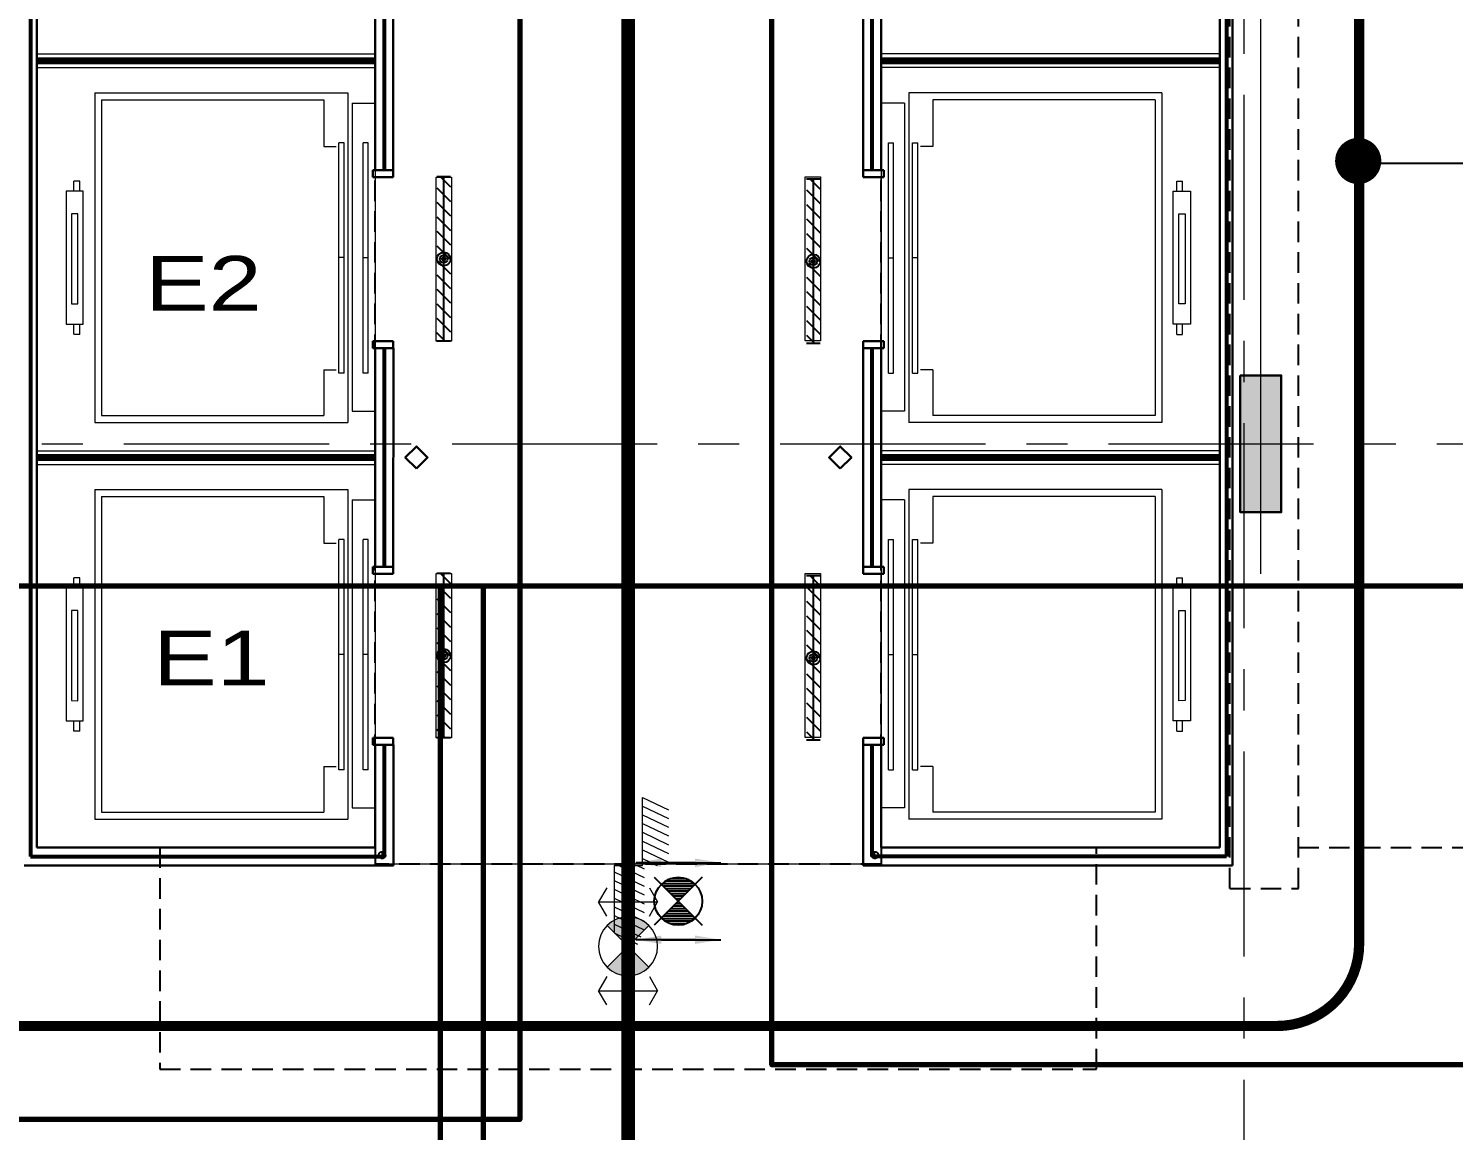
# Model space of a CAD drawing. Header units: inches. Extents: x -26500 to 0, y -3347 to 2257.
# Drawn here: x -22856.5 to -22439.6, y 466.4 to 788.6 of the extents above; entities that cross this region are included whole.
import ezdxf
from ezdxf import colors
from ezdxf.entities.mleader import LeaderData, LeaderLine
from ezdxf.enums import TextEntityAlignment as Align
from ezdxf.math import Vec2, Vec3

# ---------------------------------------------------------------- set-up
doc = ezdxf.new("R2010")
doc.units = ezdxf.units.IN
doc.header["$LTSCALE"] = 48
doc.header["$MEASUREMENT"] = 0
for name, pattern in [('A104$0$CENTER', [2, 1.25, -0.25, 0.25, -0.25]), ('A604$0$HIDDEN2', [0.1875, 0.125, -0.0625]), ('DASHED2', [0.375, 0.25, -0.125]), ('Matchline$0$DASHED', [0.75, 0.5, -0.25]), ('NB - 5th floor_plan$0$HIDDEN2', [0.1875, 0.125, -0.0625])]:
    doc.linetypes.add(name, pattern=pattern)
for name, color, linetype in [('A-Detl-Iden', 3, 'Continuous'), ('A104$0$A-ANNO-NOTE', 8, 'Continuous'), ('A104$0$A-ANNO-PATT-4-8', 8, 'Continuous'), ('A104$0$A-COLS FLR 4-12', 8, 'Continuous'), ('A104$0$A-COLS-COL4-12', 8, 'Continuous'), ('A104$0$A-COLS-COL4-8', 8, 'Continuous'), ('A104$0$A-DOOR-FRAM', 8, 'Continuous'), ('A104$0$A-ELEV-DDBT', 8, 'Continuous'), ('A104$0$A-FLOR-EVTR', 8, 'Continuous'), ('A104$0$A-FLOR-OPENING', 8, 'Continuous'), ('A104$0$A-GRID-GRDP0-15', 8, 'Continuous'), ('A104$0$A-SLAB-DEPRESSION', 8, 'Continuous'), ('A104$0$A-WALL-FULL-INTR', 8, 'Continuous'), ('A104$0$bc104 - A-WALL-FIRE', 8, 'Continuous'), ('A104$0$E-RISER-SLEEVE', 8, 'Continuous'), ('A104$0$Level 19', 8, 'Continuous'), ('A104$0$Level 46', 8, 'Continuous'), ('A104$0$S-BEAM-ELEV', 8, 'Continuous'), ('A604$0$A-FLOR-OPENING', 8, 'Continuous'), ('A604$0$br604_br604 - E-Lite', 3, 'Continuous'), ('A604$0$Level 36', 8, 'Continuous'), ('A604$0$stcbeams', 8, 'A604$0$HIDDEN2'), ('E-Anno-Keyn', 72, 'Continuous'), ('E-FIRE', 234, 'Continuous'), ('E-Lite', 53, 'Continuous'), ('E-Lite-Emer', 13, 'Continuous'), ('E-Lite-Exit', 13, 'Continuous'), ('G-Anno', 6, 'Continuous'), ('Matchline$0$Match Line', 5, 'Matchline$0$DASHED'), ('NB - 5th floor_plan$0$stcbeams', 1, 'NB - 5th floor_plan$0$HIDDEN2'), ('NB - 5th floor_plan$0$STCCOLS1', 1, 'NB - 5th floor_plan$0$HIDDEN2'), ('NB - 5th floor_plan$0$STDROPS', 1, 'NB - 5th floor_plan$0$HIDDEN2'), ('NB - 5th floor_plan$0$STSBEAMS1', 1, 'NB - 5th floor_plan$0$HIDDEN2'), ('NB - 5th floor_plan$0$STSLABEDGE', 1, 'NB - 5th floor_plan$0$HIDDEN2'), ('NB - 5th floor_plan$0$stslabfold', 1, 'NB - 5th floor_plan$0$HIDDEN2'), ('NB - 5th floor_plan$0$STWETSTACK', 1, 'NB - 5th floor_plan$0$HIDDEN2'), ('XREF', 7, 'Continuous')]:
    doc.layers.add(name, color=color, linetype=linetype)
doc.layers.add('E-Fire-Covr', color=240, linetype='Continuous', lineweight=70, plot=False)
doc.styles.add('A104$0$Arial', font='arial.ttf', dxfattribs={"height": 0.076839})
doc.styles.add('A104$0$style-Arial', font='arial.ttf')
doc.styles.add('MAMEP ANNO', font='arial.ttf', dxfattribs={"height": 0.101562})
doc.styles.get("Standard").update_dxf_attribs({"font": 'simplex.shx'})

# ---------------------------------------------------------------- blocks, each defined once
blk = doc.blocks.new('*U408')
at = {"layer": 'A104$0$Level 46', "linetype": 'Continuous', "lineweight": 13}
for p, q in [((0.37, 1.55), (0.37, 21.44)), ((-7.98, 1.55), (-7.98, -18.17)), ((-7.98, 1.55), (0.37, 1.55))]:
    blk.add_line(p, q, dxfattribs=at)
at = {"layer": 'A104$0$Level 46', "linetype": 'Continuous', "lineweight": 0}
for p, q in [((0.37, 21.44), (7.98, 17.83)), ((0.37, 18.89), (7.98, 15.28)), ((0.37, 16.34), (7.98, 12.73)), ((0.37, 13.79), (7.98, 10.18)), ((0.37, 11.24), (7.98, 7.62)), ((0.37, 8.69), (7.98, 5.07)), ((0.37, 6.14), (7.98, 2.52)), ((-6.54, 1.55), (0.88, -1.97)), ((-1.16, 1.55), (0.88, 0.58)), ((0.37, 3.59), (4.66, 1.55)), ((-7.98, -0.32), (0.88, -4.52)), ((-7.98, -2.87), (0.88, -7.08)), ((-7.98, -5.42), (0.88, -9.63)), ((-7.98, -7.97), (0.88, -12.18)), ((-7.98, -10.52), (0.88, -14.73)), ((-7.98, -13.07), (0.88, -17.28)), ((-7.98, -15.62), (-0.1, -19.36)), ((-7.98, -18.17), (-1.09, -21.44))]:
    blk.add_line(p, q, dxfattribs=at)
blk = doc.blocks.new('A104$0$STEP')
at = {"layer": 'A104$0$Level 46', "linetype": 'Continuous', "lineweight": 13}
blk.add_blockref('*U408', (-0.37, -1.55), dxfattribs=at)
blk = doc.blocks.new('A104')
at = {"layer": 'A104$0$A-ANNO-PATT-4-8', "lineweight": 30}
blk.add_solid([(-22502.0241, 687.1574), (-22490.0241, 687.1574), (-22502.0241, 647.1574), (-22490.0241, 647.1574)], dxfattribs=at)
at = {"layer": 'A104$0$A-COLS FLR 4-12', "lineweight": 0}
blk.add_line((-22496.0241, 629.1593), (-22496.0241, 949.6689), dxfattribs=at)
at = {"layer": 'A104$0$A-COLS-COL4-12', "lineweight": 0}
blk.add_line((-22496.0241, 629.1593), (-22496.0241, 949.6689), dxfattribs=at)
at = {"layer": 'A104$0$A-COLS-COL4-8', "lineweight": 30}
blk.add_3dface([(-22502.0241, 687.1574), (-22490.0241, 687.1574), (-22490.0241, 647.1574), (-22502.0241, 647.1574)], dxfattribs=at)
at = {"layer": 'A104$0$A-DOOR-FRAM', "lineweight": 30}
for p, q in [((-22755.7559, 747.1573), (-22749.7599, 747.1574)), ((-22755.7559, 745.1572), (-22755.7559, 747.1573)), ((-22749.7599, 747.1574), (-22749.7599, 745.1573)), ((-22606.2911, 747.1573), (-22612.2936, 747.1574)), ((-22612.2936, 747.1574), (-22612.2936, 745.1573)), ((-22606.2911, 745.1572), (-22606.2911, 747.1573)), ((-22749.7599, 745.1573), (-22755.7559, 745.1572)), ((-22612.2936, 745.1573), (-22606.2911, 745.1572)), ((-22755.7545, 697.1572), (-22749.7613, 697.1573)), ((-22755.7545, 695.1571), (-22755.7545, 697.1572)), ((-22749.7613, 697.1573), (-22749.7613, 695.1572)), ((-22606.2925, 697.1572), (-22612.2922, 697.1573)), ((-22612.2922, 697.1573), (-22612.2922, 695.1572)), ((-22606.2925, 695.1571), (-22606.2925, 697.1572)), ((-22749.7613, 695.1572), (-22755.7545, 695.1571)), ((-22612.2922, 695.1572), (-22606.2925, 695.1571)), ((-22755.7559, 629.1593), (-22755.7559, 631.1594)), ((-22755.7559, 631.1594), (-22749.7531, 631.1594)), ((-22749.7531, 631.1594), (-22749.7531, 629.1593)), ((-22606.2911, 631.1594), (-22612.2923, 631.1594)), ((-22612.2923, 631.1594), (-22612.2923, 629.1593)), ((-22606.2911, 629.1593), (-22606.2911, 631.1594)), ((-22749.7531, 629.1593), (-22755.7559, 629.1593)), ((-22612.2923, 629.1593), (-22606.2911, 629.1593)), ((-22755.7545, 579.1592), (-22755.7545, 581.1593)), ((-22755.7545, 581.1593), (-22749.7542, 581.1593)), ((-22749.7542, 581.1593), (-22749.7542, 579.1592)), ((-22606.2925, 581.1593), (-22612.2912, 581.1593)), ((-22612.2912, 581.1593), (-22612.2912, 579.1592)), ((-22606.2925, 579.1592), (-22606.2925, 581.1593)), ((-22749.7542, 579.1592), (-22755.7545, 579.1592)), ((-22612.2912, 579.1592), (-22606.2925, 579.1592))]:
    blk.add_line(p, q, dxfattribs=at)
at = {"layer": 'A104$0$A-ELEV-DDBT', "lineweight": 30}
for points in [[(-22743.0034, 659.9081), (-22746.2534, 663.1581), (-22743.0034, 666.4081), (-22739.7534, 663.1581)], [(-22619.0344, 659.9082), (-22622.2844, 663.1582), (-22619.0344, 666.4082), (-22615.7844, 663.1582)]]:
    blk.add_3dface(points, dxfattribs=at)
at = {"layer": 'A104$0$A-FLOR-EVTR', "lineweight": 0}
for p, q in [((-22837.0915, 769.7868), (-22763.0877, 769.7869)), ((-22837.0915, 769.7868), (-22837.0915, 673.4116)), ((-22835.0914, 767.7867), (-22770.0881, 767.7868)), ((-22835.0914, 767.7867), (-22835.0914, 675.4117)), ((-22770.0881, 767.7868), (-22770.0881, 754.1523)), ((-22763.0877, 769.7869), (-22763.0877, 673.4117)), ((-22598.9592, 769.7869), (-22598.9592, 673.4117)), ((-22524.9554, 769.7868), (-22598.9592, 769.7869)), ((-22526.9555, 767.7867), (-22591.9589, 767.7868)), ((-22591.9589, 767.7868), (-22591.9588, 754.1523)), ((-22526.9555, 767.7867), (-22526.9555, 675.4117)), ((-22524.9554, 769.7868), (-22524.9554, 673.4116)), ((-22761.8377, 766.7582), (-22761.8376, 676.7529)), ((-22761.7752, 766.7582), (-22754.9922, 766.7582)), ((-22600.2718, 766.7582), (-22607.0548, 766.7582)), ((-22600.2093, 766.7582), (-22600.2093, 676.7529)), ((-22765.6785, 687.7942), (-22765.6785, 755.1705)), ((-22764.1784, 755.1705), (-22765.6785, 755.1705)), ((-22764.1784, 687.7942), (-22764.1784, 755.1705)), ((-22758.6232, 687.793), (-22758.6233, 755.1705)), ((-22757.1232, 755.1705), (-22758.6233, 755.1705)), ((-22757.1232, 687.793), (-22757.1232, 755.1705)), ((-22604.9238, 687.793), (-22604.9238, 755.1705)), ((-22604.9238, 755.1705), (-22603.4237, 755.1705)), ((-22603.4237, 687.793), (-22603.4237, 755.1705)), ((-22597.8686, 687.7942), (-22597.8686, 755.1705)), ((-22597.8686, 755.1705), (-22596.3685, 755.1705)), ((-22596.3685, 687.7942), (-22596.3685, 755.1705)), ((-22770.0881, 754.1523), (-22766.4858, 754.1523)), ((-22591.9588, 754.1523), (-22595.5612, 754.1523)), ((-22841.4907, 744.0158), (-22843.1712, 744.0158)), ((-22843.1712, 741.0577), (-22843.1712, 744.0158)), ((-22841.4907, 744.0158), (-22842.628, 744.0153)), ((-22841.4907, 741.0577), (-22841.4907, 744.0158)), ((-22520.5563, 741.0577), (-22520.5563, 744.0158)), ((-22520.5563, 744.0158), (-22518.8758, 744.0158)), ((-22520.5563, 744.0158), (-22519.419, 744.0153)), ((-22518.8758, 741.0577), (-22518.8758, 744.0158)), ((-22840.4399, 741.0572), (-22845.4739, 741.0577)), ((-22845.4739, 741.0577), (-22845.4734, 702.1413)), ((-22840.4394, 702.1413), (-22840.4399, 741.0572)), ((-22521.6075, 702.1413), (-22521.6071, 741.0572)), ((-22521.6071, 741.0572), (-22516.573, 741.0577)), ((-22516.573, 741.0577), (-22516.5735, 702.1413)), ((-22842.0339, 734.4578), (-22843.8804, 734.4578)), ((-22843.8804, 734.4578), (-22843.8804, 708.0581)), ((-22842.0339, 708.0577), (-22842.0339, 734.4578)), ((-22520.0131, 734.4578), (-22518.1665, 734.4578)), ((-22520.0131, 708.0577), (-22520.0131, 734.4578)), ((-22518.1665, 734.4578), (-22518.1665, 708.0581)), ((-22764.1784, 721.6039), (-22765.6784, 721.6039)), ((-22757.1232, 721.5992), (-22758.6232, 721.5992)), ((-22604.9238, 721.5992), (-22603.4237, 721.5992)), ((-22597.8686, 721.6039), (-22596.3685, 721.6039)), ((-22843.8804, 708.0581), (-22842.0339, 708.0577)), ((-22518.1665, 708.0581), (-22520.0131, 708.0577)), ((-22845.4734, 702.1413), (-22840.4394, 702.1413)), ((-22843.1702, 699.1837), (-22843.1692, 702.1414)), ((-22841.4912, 699.1831), (-22841.4902, 702.1408)), ((-22516.5735, 702.1413), (-22521.6075, 702.1413)), ((-22520.5558, 699.1831), (-22520.5568, 702.1408)), ((-22518.8767, 699.1837), (-22518.8777, 702.1414)), ((-22841.4912, 699.1831), (-22843.1702, 699.1827)), ((-22841.4912, 699.1831), (-22842.6285, 699.1831)), ((-22520.5558, 699.1831), (-22518.8767, 699.1827)), ((-22520.5558, 699.1831), (-22519.4185, 699.1831)), ((-22770.0881, 688.7773), (-22766.4857, 688.7773)), ((-22770.0881, 688.7773), (-22770.0881, 675.4118)), ((-22764.1784, 687.7942), (-22765.6785, 687.7942)), ((-22757.1232, 687.793), (-22758.6232, 687.793)), ((-22604.9238, 687.793), (-22603.4237, 687.793)), ((-22597.8686, 687.7942), (-22596.3685, 687.7942)), ((-22591.9589, 688.7773), (-22595.5613, 688.7773)), ((-22591.9589, 688.7773), (-22591.9589, 675.4118)), ((-22835.0914, 675.4117), (-22770.0881, 675.4118)), ((-22761.7751, 676.7529), (-22755.0161, 676.7529)), ((-22600.2718, 676.7529), (-22607.0309, 676.7529)), ((-22526.9555, 675.4117), (-22591.9589, 675.4118)), ((-22837.0915, 673.4116), (-22763.0877, 673.4117)), ((-22524.9554, 673.4116), (-22598.9592, 673.4117)), ((-22837.0915, 653.7944), (-22763.0877, 653.7945)), ((-22837.0915, 653.7944), (-22837.0915, 557.4192)), ((-22835.0914, 651.7943), (-22770.0881, 651.7944)), ((-22835.0914, 651.7943), (-22835.0914, 559.4193)), ((-22770.0881, 651.7944), (-22770.0881, 638.1599)), ((-22763.0877, 653.7945), (-22763.0877, 557.4193)), ((-22761.8377, 650.7657), (-22761.8376, 560.7605)), ((-22761.7752, 650.7657), (-22754.9922, 650.7657)), ((-22600.2718, 650.7657), (-22607.0548, 650.7657)), ((-22600.2093, 650.7657), (-22600.2093, 560.7605)), ((-22598.9592, 653.7945), (-22598.9592, 557.4193)), ((-22524.9554, 653.7944), (-22598.9592, 653.7945)), ((-22526.9555, 651.7943), (-22591.9589, 651.7944)), ((-22591.9589, 651.7944), (-22591.9588, 638.1599)), ((-22526.9555, 651.7943), (-22526.9555, 559.4193)), ((-22524.9554, 653.7944), (-22524.9554, 557.4192)), ((-22770.0881, 638.1599), (-22766.4858, 638.1599)), ((-22765.6785, 571.8018), (-22765.6785, 639.1781)), ((-22764.1784, 639.1781), (-22765.6785, 639.1781)), ((-22764.1784, 571.8018), (-22764.1784, 639.1781)), ((-22758.6232, 571.8006), (-22758.6233, 639.1781)), ((-22757.1232, 639.1781), (-22758.6233, 639.1781)), ((-22757.1232, 571.8006), (-22757.1232, 639.1781)), ((-22604.9238, 571.8006), (-22604.9238, 639.1781)), ((-22604.9238, 639.1781), (-22603.4237, 639.1781)), ((-22603.4237, 571.8006), (-22603.4237, 639.1781)), ((-22597.8686, 571.8018), (-22597.8686, 639.1781)), ((-22597.8686, 639.1781), (-22596.3685, 639.1781)), ((-22596.3685, 571.8018), (-22596.3685, 639.1781)), ((-22591.9588, 638.1599), (-22595.5612, 638.1599)), ((-22841.4907, 628.0234), (-22843.1712, 628.0234)), ((-22843.1712, 625.0652), (-22843.1712, 628.0234)), ((-22841.4907, 628.0234), (-22842.628, 628.0229)), ((-22841.4907, 625.0652), (-22841.4907, 628.0234)), ((-22520.5563, 625.0652), (-22520.5563, 628.0234)), ((-22520.5563, 628.0234), (-22518.8758, 628.0234)), ((-22520.5563, 628.0234), (-22519.419, 628.0229)), ((-22518.8758, 625.0652), (-22518.8758, 628.0234)), ((-22840.4399, 625.0647), (-22845.4739, 625.0652)), ((-22845.4739, 625.0652), (-22845.4734, 586.1489)), ((-22840.4394, 586.1489), (-22840.4399, 625.0647)), ((-22521.6075, 586.1489), (-22521.6071, 625.0647)), ((-22521.6071, 625.0647), (-22516.573, 625.0652)), ((-22516.573, 625.0652), (-22516.5735, 586.1489)), ((-22842.0339, 618.4653), (-22843.8804, 618.4653)), ((-22843.8804, 618.4653), (-22843.8804, 592.0657)), ((-22842.0339, 592.0652), (-22842.0339, 618.4653)), ((-22520.0131, 618.4653), (-22518.1665, 618.4653)), ((-22520.0131, 592.0652), (-22520.0131, 618.4653)), ((-22518.1665, 618.4653), (-22518.1665, 592.0657)), ((-22764.1784, 605.6115), (-22765.6784, 605.6115)), ((-22757.1232, 605.6068), (-22758.6232, 605.6068)), ((-22604.9238, 605.6068), (-22603.4237, 605.6068)), ((-22597.8686, 605.6115), (-22596.3685, 605.6115)), ((-22843.8804, 592.0657), (-22842.0339, 592.0652)), ((-22518.1665, 592.0657), (-22520.0131, 592.0652)), ((-22845.4734, 586.1489), (-22840.4394, 586.1489)), ((-22843.1702, 583.1913), (-22843.1692, 586.149)), ((-22841.4912, 583.1907), (-22841.4902, 586.1484)), ((-22516.5735, 586.1489), (-22521.6075, 586.1489)), ((-22520.5558, 583.1907), (-22520.5568, 586.1484)), ((-22518.8767, 583.1913), (-22518.8777, 586.149)), ((-22841.4912, 583.1907), (-22843.1702, 583.1902)), ((-22841.4912, 583.1907), (-22842.6285, 583.1907)), ((-22520.5558, 583.1907), (-22518.8767, 583.1902)), ((-22520.5558, 583.1907), (-22519.4185, 583.1907)), ((-22770.0881, 572.7849), (-22766.4857, 572.7849)), ((-22770.0881, 572.7849), (-22770.0881, 559.4194)), ((-22764.1784, 571.8018), (-22765.6785, 571.8018)), ((-22757.1232, 571.8006), (-22758.6232, 571.8006)), ((-22604.9238, 571.8006), (-22603.4237, 571.8006)), ((-22597.8686, 571.8018), (-22596.3685, 571.8018)), ((-22591.9589, 572.7849), (-22595.5613, 572.7849)), ((-22591.9589, 572.7849), (-22591.9589, 559.4194)), ((-22835.0914, 559.4193), (-22770.0881, 559.4194)), ((-22761.7751, 560.7605), (-22755.0161, 560.7605)), ((-22600.2718, 560.7605), (-22607.0309, 560.7605)), ((-22526.9555, 559.4193), (-22591.9589, 559.4194)), ((-22837.0915, 557.4192), (-22763.0877, 557.4193)), ((-22524.9554, 557.4192), (-22598.9592, 557.4193))]:
    blk.add_line(p, q, dxfattribs=at)
at = {"layer": 'A104$0$A-FLOR-OPENING', "lineweight": 0}
for points in [[(-22854.0323, 1009.1646), (-22755.0473, 1009.1646), (-22755.0473, 549.1634), (-22854.0323, 549.1634)], [(-22508.0235, 1009.1644), (-22607.0218, 1009.1644), (-22607.0218, 549.163), (-22508.0235, 549.163)]]:
    blk.add_3dface(points, dxfattribs=at)
at = {"layer": 'A104$0$A-GRID-GRDP0-15', "linetype": 'A104$0$CENTER', "lineweight": 0}
for p, q in [((-22501.0236, 2113.2362), (-22501.0236, -676.9042)), ((-23884.5631, 667.1574), (-20368.7317, 667.1574))]:
    blk.add_line(p, q, dxfattribs=at)
at = {"layer": 'A104$0$A-SLAB-DEPRESSION', "lineweight": 0}
for p, q in [((-22755.0392, 549.1632), (-22755.0392, 544.2882)), ((-22607.0218, 549.163), (-22607.0218, 544.2882)), ((-22607.0218, 544.2882), (-22755.0392, 544.2882))]:
    blk.add_line(p, q, dxfattribs=at)
at = {"layer": 'A104$0$A-WALL-FULL-INTR', "lineweight": 30}
for p, q in [((-22504.2673, 1014.4353), (-22504.2697, 543.8923)), ((-22854.031, 1009.1644), (-22854.0303, 549.1634)), ((-22508.0235, 1009.1644), (-22508.0242, 549.1631)), ((-22607.0229, 747.1573), (-22607.0246, 813.1617)), ((-22755.0241, 747.1573), (-22755.0224, 811.1616)), ((-22749.7599, 747.1574), (-22749.7582, 811.1616)), ((-22612.2936, 747.1574), (-22612.2953, 811.1616)), ((-22755.0241, 631.1594), (-22755.0227, 695.1571)), ((-22749.7531, 631.1594), (-22749.7517, 695.1572)), ((-22612.2923, 631.1594), (-22612.2937, 695.1572)), ((-22607.0229, 631.1594), (-22607.0243, 695.1571)), ((-22755.0392, 549.1632), (-22755.0396, 579.1592)), ((-22749.752, 543.9096), (-22749.7524, 579.1592)), ((-22612.2926, 543.8921), (-22612.2931, 579.1591)), ((-22607.0218, 549.163), (-22607.0222, 579.1592)), ((-22854.0323, 549.1634), (-22755.0391, 549.1632)), ((-22508.0261, 549.1631), (-22607.0218, 549.163)), ((-22857.7794, 543.9097), (-22749.752, 543.9096)), ((-22504.2697, 543.8923), (-22612.2926, 543.8921))]:
    blk.add_line(p, q, dxfattribs=at)
at = {"layer": 'A104$0$bc104 - A-WALL-FIRE', "lineweight": 53}
for p, q in [((-22855.9124, 1011.8103), (-22855.9124, 546.5384)), ((-22506.0553, 1011.8103), (-22506.0553, 546.5173)), ((-22752.3849, 747.1574), (-22752.3832, 811.1617)), ((-22609.6686, 747.1574), (-22609.6703, 811.1617)), ((-22752.3781, 631.1595), (-22752.3767, 695.1572)), ((-22609.6673, 631.1595), (-22609.6687, 695.1572)), ((-22752.377, 546.5382), (-22752.3774, 579.1592)), ((-22609.6677, 546.5171), (-22609.6681, 579.1592)), ((-22855.9124, 546.5384), (-22752.377, 546.5382)), ((-22506.0553, 546.5173), (-22609.6677, 546.5171))]:
    blk.add_line(p, q, dxfattribs=at)
at = {"layer": 'A104$0$E-RISER-SLEEVE', "lineweight": 0}
for p, q in [((-22754.2101, 546.9074), (-22751.8371, 546.9074)), ((-22753.0236, 545.7209), (-22753.0236, 548.0939)), ((-22610.0851, 546.9074), (-22607.7121, 546.9074)), ((-22608.8986, 545.7209), (-22608.8986, 548.0939))]:
    blk.add_line(p, q, dxfattribs=at)
at = {"layer": 'A104$0$E-RISER-SLEEVE', "lineweight": 13}
for centre in [(-22753.0236, 546.9074), (-22608.8986, 546.9074)]:
    blk.add_circle(centre, 1, dxfattribs=at)
at = {"layer": 'A104$0$Level 19', "lineweight": 0}
for p, q in [((-22754.9773, 697.1572), (-22754.9787, 745.1572)), ((-22607.0697, 697.1572), (-22607.0683, 745.1572)), ((-22754.9773, 581.1593), (-22754.9787, 629.1593)), ((-22607.0697, 581.1593), (-22607.0683, 629.1593))]:
    blk.add_line(p, q, dxfattribs=at)
at = {"layer": 'A104$0$S-BEAM-ELEV', "lineweight": 13}
for p, q in [((-22854.119, 781.159), (-22754.9989, 781.1589)), ((-22507.9279, 781.159), (-22607.048, 781.1589)), ((-22854.119, 777.159), (-22754.9988, 777.1589)), ((-22507.928, 777.159), (-22607.0482, 777.1589)), ((-22854.1188, 665.1555), (-22754.9989, 665.1555)), ((-22507.9282, 665.1555), (-22607.0481, 665.1555)), ((-22854.1188, 661.1555), (-22754.9989, 661.1555)), ((-22507.9282, 661.1555), (-22607.0481, 661.1555))]:
    blk.add_line(p, q, dxfattribs=at)
at = {"layer": 'A104$0$Level 46', "lineweight": 13}
blk.add_blockref('A104$0$STEP', (-22676.8518, 543.8822), dxfattribs=at)
at = {"layer": 'A104$0$A-ANNO-NOTE', "lineweight": 70, "style": 'A104$0$style-Arial', "width": 1.246875}
blk.add_text('E1', height=16, dxfattribs=at).set_placement((-22820.0356, 596.501))
at = {"layer": 'A104$0$A-ANNO-NOTE', "lineweight": 70, "insert": (-22822.3614, 706.0956), "char_height": 15.999998, "attachment_point": 7, "line_spacing_factor": 0.6, "style": 'A104$0$Arial'}
blk.add_mtext('\\H1x;\\W1.24688;E2', dxfattribs=at)
blk = doc.blocks.new('Matchline')
at = {"layer": 'Matchline$0$Match Line', "color": 5, "lineweight": 0, "const_width": 4}
blk.add_lwpolyline([(-22681.02, 2080.37), (-22681.02, -161.85)], dxfattribs=at)
blk = doc.blocks.new('NB - 5th floor_plan')
at = {"layer": 'NB - 5th floor_plan$0$stcbeams', "color": 1, "linetype": 'NB - 5th floor_plan$0$HIDDEN2'}
for p, q in [((-22505.0261, 537.1631, 0), (-22505.0261, 1021.1645, 0)), ((-22485.0261, 537.1631, 0), (-22485.0261, 1021.1645, 0)), ((-22505.0242, 537.1631), (-22485.0261, 537.1631))]:
    blk.add_line(p, q, dxfattribs=at)
at = {"layer": 'NB - 5th floor_plan$0$STCCOLS1', "color": 1, "linetype": 'NB - 5th floor_plan$0$HIDDEN2'}
blk.add_lwpolyline([(-22502.0241, 647.1544), (-22490.0241, 647.1544), (-22490.0241, 687.1544), (-22502.0241, 687.1544)], close=True, dxfattribs=at)
at = {"layer": 'NB - 5th floor_plan$0$STDROPS', "color": 1, "linetype": 'NB - 5th floor_plan$0$HIDDEN2'}
blk.add_line((-22485.0261, 549.1631, -0.0002), (-22413.0236, 549.1631, 0.0002), dxfattribs=at)
at = {"layer": 'NB - 5th floor_plan$0$STSBEAMS1', "color": 1, "linetype": 'NB - 5th floor_plan$0$HIDDEN2', "ltscale": 0.4, "const_width": 2, "elevation": 0}
for points in [[(-22854.0325, 779.1615), (-22755.032, 779.157)], [(-22607.021, 779.1612), (-22508.0252, 779.1567)], [(-22854.0326, 663.158), (-22755.0321, 663.1535)], [(-22607.0211, 663.1578), (-22508.0252, 663.1533)]]:
    blk.add_lwpolyline(points, dxfattribs=at)
at = {"layer": 'NB - 5th floor_plan$0$STSLABEDGE', "color": 1, "linetype": 'NB - 5th floor_plan$0$HIDDEN2'}
for p, q in [((-22755.0392, 549.1632), (-22755.0392, 544.2882)), ((-22607.0218, 549.163), (-22607.0218, 544.2888)), ((-22607.0218, 544.2882), (-22755.0392, 544.2882))]:
    blk.add_line(p, q, dxfattribs=at)
for points in [[(-22854.0242, 549.1632), (-22755.0392, 549.1632), (-22755.0392, 1009.1644), (-22854.0242, 1009.1644)], [(-22607.0218, 1009.1644), (-22508.0235, 1009.1644), (-22508.0235, 549.163), (-22607.0218, 549.163)]]:
    blk.add_lwpolyline(points, close=True, dxfattribs=at)
at = {"layer": 'NB - 5th floor_plan$0$stslabfold', "color": 1, "linetype": 'NB - 5th floor_plan$0$HIDDEN2'}
blk.add_lwpolyline([(-22818.039, 549.1632), (-22818.039, 484.2882), (-22544.0297, 484.2882), (-22544.0297, 549.1631)], dxfattribs=at)
at = {"layer": 'NB - 5th floor_plan$0$STWETSTACK', "color": 1, "linetype": 'Continuous', "lineweight": 0}
for p, q in [((-22754.2088, 546.9068, -0.0063), (-22751.8357, 546.9068, -0.0063)), ((-22753.0223, 545.7203, -0.0063), (-22753.0223, 548.0933, -0.0063)), ((-22610.0838, 546.9068, -0.0063), (-22607.7107, 546.9068, -0.0063)), ((-22608.8973, 545.7203, -0.0063), (-22608.8973, 548.0933, -0.0063))]:
    blk.add_line(p, q, dxfattribs=at)
at = {"layer": 'NB - 5th floor_plan$0$STWETSTACK', "color": 1, "linetype": 'NB - 5th floor_plan$0$HIDDEN2'}
for centre in [(-22753.0223, 546.9068, -0.0063), (-22608.8973, 546.9068, -0.0063)]:
    blk.add_circle(centre, 1, dxfattribs=at)
blk = doc.blocks.new('A604')
at = {"layer": 'A604$0$Level 36', "lineweight": 30}
for points in [[(-22680.99, 528.87), (-22680.26, 528.83), (-22679.52, 528.73), (-22679.09, 528.63), (-22678.34, 528.42), (-22677.6, 528.13), (-22676.82, 527.74), (-22676.01, 527.22), (-22675.46, 526.79), (-22674.97, 526.34), (-22681.08, 520.23), (-22687.19, 526.34), (-22686.96, 526.56), (-22686.71, 526.78), (-22686.41, 527.03), (-22686.09, 527.27), (-22685.77, 527.49), (-22685.48, 527.66), (-22685.18, 527.83), (-22684.86, 528), (-22684.35, 528.22), (-22683.7, 528.46), (-22683.26, 528.59), (-22682.88, 528.68), (-22682.3, 528.78), (-22681.62, 528.85)], [(-22681.08, 520.23), (-22674.97, 514.12), (-22675.2, 513.9), (-22675.45, 513.67), (-22675.76, 513.42), (-22676.07, 513.19), (-22676.4, 512.97), (-22676.68, 512.79), (-22676.98, 512.62), (-22677.3, 512.46), (-22677.81, 512.23), (-22678.46, 512), (-22678.9, 511.87), (-22679.29, 511.78), (-22679.87, 511.67), (-22680.55, 511.6), (-22681.18, 511.59), (-22681.9, 511.63), (-22682.64, 511.73), (-22683.08, 511.82), (-22683.83, 512.04), (-22684.56, 512.32), (-22685.34, 512.71), (-22686.15, 513.23), (-22686.71, 513.67), (-22687.19, 514.12)]]:
    blk.add_hatch(color=256, dxfattribs=at).paths.add_polyline_path(points)
at = {"layer": 'A604$0$A-FLOR-OPENING', "lineweight": 0}
for points in [[(-22854.03, 1009.16), (-22755.05, 1009.16), (-22755.05, 549.16), (-22854.03, 549.16)], [(-22508.02, 1009.16), (-22607.02, 1009.16), (-22607.02, 549.16), (-22508.02, 549.16)]]:
    blk.add_3dface(points, dxfattribs=at)
at = {"layer": 'A604$0$br604_br604 - E-Lite', "lineweight": 13}
for points in [[(-22732.77, 745.17), (-22732.77, 697.17), (-22737.27, 697.17), (-22737.27, 745.17)], [(-22624.77, 745.24), (-22624.77, 697.24), (-22629.27, 697.24), (-22629.27, 745.24)], [(-22732.77, 629.21), (-22732.77, 581.21), (-22737.27, 581.21), (-22737.27, 629.21)], [(-22624.77, 629.25), (-22624.77, 581.25), (-22629.27, 581.25), (-22629.27, 629.25)]]:
    blk.add_3dface(points, dxfattribs=at)
at = {"layer": 'A604$0$Level 36', "lineweight": 13, "extrusion": (0, 0, -1)}
for p, q in [((-22687.32, 537.37, 0.02), (-22689.72, 533.22, 0.02)), ((-22674.84, 537.37, 0.02), (-22672.44, 533.22, 0.02)), ((-22689.72, 533.22, 0.02), (-22672.44, 533.22, 0.02)), ((-22687.32, 529.06, 0.02), (-22689.72, 533.22, 0.02)), ((-22674.84, 529.06, 0.02), (-22672.44, 533.22, 0.02)), ((-22674.97, 526.34, 0.02), (-22687.19, 514.12, 0.02)), ((-22674.97, 514.12, 0.02), (-22687.19, 526.34, 0.02)), ((-22687.32, 511.4, 0.02), (-22689.72, 507.24, 0.02)), ((-22674.84, 511.4, 0.02), (-22672.44, 507.24, 0.02)), ((-22689.72, 507.24, 0.02), (-22672.44, 507.24, 0.02)), ((-22687.32, 503.08, 0.02), (-22689.72, 507.24, 0.02)), ((-22674.84, 503.08, 0.02), (-22672.44, 507.24, 0.02))]:
    blk.add_line(p, q, dxfattribs=at)
blk.add_circle((22681.08, 520.23, -0.02), 8.64, dxfattribs=at)
at = {"layer": 'A604$0$stcbeams', "lineweight": 0}
for p, q in [((-22505.03, 537.16, 0), (-22505.03, 1021.16, 0)), ((-22485.03, 537.16, 0), (-22485.03, 1021.16, 0)), ((-22505.02, 537.16), (-22485.03, 537.16))]:
    blk.add_line(p, q, dxfattribs=at)
blk = doc.blocks.new('LFIND4')
for p, q in [((-24, 2), (-24, -2)), ((24, 0), (-24, 0)), ((24, 2), (24, -2))]:
    blk.add_line(p, q)
for radius in [2, 1.12, 0.5]:
    blk.add_circle((0, 0), radius)
blk = doc.blocks.new('*U149')
at = {"layer": 'E-Fire-Covr'}
blk.add_lwpolyline([(10.15, 322), (318, 322), (318, -314), (-318, -314), (-318, 322), (-9.51, 322)], dxfattribs=at)
blk = doc.blocks.new('*U188')
at = {"layer": 'E-Fire-Covr'}
blk.add_lwpolyline([(10.15, 322), (318, 322), (318, -314), (-318, -314), (-318, 322), (-9.51, 322)], dxfattribs=at)
blk = doc.blocks.new('MLD-KeyNote')
at = {"color": 0, "linetype": 'Continuous', "transparency": 16777216}
blk.add_lwpolyline([(-0.09375, -0.09375), (0.09375, -0.09375), (0.09375, 0.09375), (-0.09375, 0.09375)], close=True, dxfattribs=at)
at = {"color": 0, "linetype": 'ByBlock', "transparency": 16777216, "style": 'MAMEP ANNO'}
blk.add_attdef('ID', text='', height=0.10156, dxfattribs=at).set_placement((0, 0), align=Align.MIDDLE_CENTER)
blk = doc.blocks.new('*U172')
at = {"color": 0, "linetype": 'ByBlock'}
for p, q in [((7, 7), (-7, -7)), ((-7, 7), (7, -7)), ((4.79, 5.1), (-4.79, 5.1)), ((4.38, 4.38), (-4.38, 4.38)), ((3.87, 5.83), (-3.87, 5.83)), ((2.44, 6.56), (-2.44, 6.56)), ((3.65, 3.65), (-3.65, 3.65)), ((2.92, 2.92), (-2.92, 2.92)), ((2.19, 2.19), (-2.19, 2.19)), ((1.46, 1.46), (-1.46, 1.46)), ((0.73, 0.73), (-0.73, 0.73)), ((3.65, -3.65), (-3.65, -3.65)), ((2.92, -2.92), (-2.92, -2.92)), ((2.19, -2.19), (-2.19, -2.19)), ((1.46, -1.46), (-1.46, -1.46)), ((0.73, -0.73), (-0.73, -0.73)), ((4.79, -5.1), (-4.79, -5.1)), ((4.38, -4.38), (-4.38, -4.38)), ((3.87, -5.83), (-3.87, -5.83)), ((2.44, -6.56), (-2.44, -6.56))]:
    blk.add_line(p, q, dxfattribs=at)
blk.add_circle((0, 0), 7, dxfattribs=at)
at = {"color": 21, "linetype": 'ByBlock'}
ml = blk.add_multileader_mtext('Standard', dxfattribs=at)
ml.set_content('', color=21, style='MAMEP ANNO')
ml.set_leader_properties(color=256)
ml.build(insert=Vec2(0, 0))
ml.multileader.update_dxf_attribs({"has_dogleg": 0, "text_right_attachment_type": 3, "dogleg_length": 3.84, "arrow_head_size": 7.5, "scale": 96})
ctx = ml.context
ctx.base_point, ctx.scale, ctx.char_height, ctx.arrow_head_size, ctx.landing_gap_size, ctx.plane_origin = Vec3(12.43, 11.25), 96, 7.5, 7.5, 3.75, Vec3(-12.43, 11.25)
ctx.right_attachment = 3
notes = []
notes.append((ctx, [(0, (1, 1, 0), (-356.57, 11.25), (1, 0), 369, [(0, [(-12.43, 11.25)], 0, [])])]))
ctx.mtext.insert, ctx.mtext.flow_direction = Vec3(16.18, 15), 5
ml = blk.add_multileader_mtext('Standard', dxfattribs=at)
ml.set_content('', color=21, style='MAMEP ANNO')
ml.set_leader_properties(color=256)
ml.build(insert=Vec2(0, 0))
ml.multileader.update_dxf_attribs({"has_dogleg": 0, "text_right_attachment_type": 3, "dogleg_length": 3.84, "arrow_head_size": 7.5, "scale": 96})
ctx = ml.context
ctx.base_point, ctx.scale, ctx.char_height, ctx.arrow_head_size, ctx.landing_gap_size, ctx.plane_origin = Vec3(-19.93, 11.25), 96, 7.5, 7.5, 3.75, Vec3(12.43, 11.25)
ctx.right_attachment, ctx.text_align_type = 3, 2
notes.append((ctx, [(0, (1, 1, 0), (356.57, 11.25), (-1, 0), 369, [(0, [(12.43, 11.25)], 0, [])])]))
ctx.mtext.insert, ctx.mtext.alignment, ctx.mtext.flow_direction = Vec3(-16.18, 15), 3, 5
ml = blk.add_multileader_mtext('Standard', dxfattribs=at)
ml.set_content('', color=21, style='MAMEP ANNO')
ml.set_leader_properties(color=256)
ml.build(insert=Vec2(0, 0))
ml.multileader.update_dxf_attribs({"has_dogleg": 0, "text_right_attachment_type": 3, "dogleg_length": 3.84, "arrow_head_size": 7.5, "scale": 96})
ctx = ml.context
ctx.base_point, ctx.scale, ctx.char_height, ctx.arrow_head_size, ctx.landing_gap_size, ctx.plane_origin = Vec3(12.43, -11.25), 96, 7.5, 7.5, 3.75, Vec3(-12.43, -11.25)
ctx.right_attachment = 3
notes.append((ctx, [(0, (1, 1, 0), (-356.57, -11.25), (1, 0), 369, [(0, [(-12.43, -11.25)], 0, [])])]))
ctx.mtext.insert, ctx.mtext.flow_direction = Vec3(16.18, -7.5), 5
ml = blk.add_multileader_mtext('Standard', dxfattribs=at)
ml.set_content('', color=21, style='MAMEP ANNO')
ml.set_leader_properties(color=256)
ml.build(insert=Vec2(0, 0))
ml.multileader.update_dxf_attribs({"has_dogleg": 0, "text_right_attachment_type": 3, "dogleg_length": 3.84, "arrow_head_size": 7.5, "scale": 96})
ctx = ml.context
ctx.base_point, ctx.scale, ctx.char_height, ctx.arrow_head_size, ctx.landing_gap_size, ctx.plane_origin = Vec3(-19.93, -11.25), 96, 7.5, 7.5, 3.75, Vec3(12.43, -11.25)
ctx.right_attachment, ctx.text_align_type = 3, 2
notes.append((ctx, [(0, (1, 1, 0), (356.57, -11.25), (-1, 0), 369, [(0, [(12.43, -11.25)], 0, [])])]))
ctx.mtext.insert, ctx.mtext.alignment, ctx.mtext.flow_direction = Vec3(-16.18, -7.5), 3, 5
for ctx, leaders in notes:
    for number, flags, end, landing, length, lines in leaders:
        leader = LeaderData()
        leader.index, (leader.has_last_leader_line, leader.has_dogleg_vector, leader.attachment_direction) = number, flags
        leader.last_leader_point, leader.dogleg_vector, leader.dogleg_length = Vec3(end), Vec3(landing), length
        for number, points, colour, breaks in lines:
            line = LeaderLine()
            line.index, line.vertices, line.color, line.breaks = number, Vec3.list(points), colors.encode_raw_color(colour), breaks
            leader.lines.append(line)
        ctx.leaders.append(leader)

msp = doc.modelspace()

# ---------------------------------------------------------------- hatches: boundary and pattern name
at = {"layer": 'E-Lite-Emer'}
h = msp.add_hatch(dxfattribs=at)
h.set_pattern_fill('ANSI31', color=256, scale=24, angle=90, style=0)
h.set_pattern_definition([(135, (-20013.2723, 2816.735), (-2.1213203, -2.1213203), [])])
h.paths.add_polyline_path([(-22733.02, 697.21), (-22733.02, 745.21), (-22737.02, 745.21), (-22737.02, 697.21)])
h = msp.add_hatch(dxfattribs=at)
h.set_pattern_fill('ANSI31', color=256, scale=24, angle=90, style=0)
h.set_pattern_definition([(135, (-19905.1352, 2816.0624), (-2.1213203, -2.1213203), [])])
h.paths.add_polyline_path([(-22624.89, 696.54), (-22624.89, 744.54), (-22628.89, 744.54), (-22628.89, 696.54)])
h = msp.add_hatch(dxfattribs=at)
h.set_pattern_fill('ANSI31', color=256, scale=24, angle=90, style=0)
h.set_pattern_definition([(135, (-20013.2723, 2700.735), (-2.1213203, -2.1213203), [])])
h.paths.add_polyline_path([(-22733.02, 581.21), (-22733.02, 629.21), (-22737.02, 629.21), (-22737.02, 581.21)])
h = msp.add_hatch(dxfattribs=at)
h.set_pattern_fill('ANSI31', color=256, scale=24, angle=90, style=0)
h.set_pattern_definition([(135, (-19905.1352, 2700.0624), (-2.1213203, -2.1213203), [])])
h.paths.add_polyline_path([(-22624.89, 580.54), (-22624.89, 628.54), (-22628.89, 628.54), (-22628.89, 580.54)])

# ---------------------------------------------------------------- linework, layer by layer
at = {"color": 6, "linetype": 'ByBlock', "const_width": 6.75}
msp.add_lwpolyline([(-22470.9, 749.87, 1), (-22464.15, 749.87, 1)], format="xyb", close=True, dxfattribs=at)
at = {"layer": 'A-Detl-Iden', "linetype": 'DASHED2', "const_width": 3, "flags": 128}
msp.add_lwpolyline([(-23819.09, 1018.57), (-22491.25, 1018.57, -0.414214), (-22467.25, 994.57), (-22467.25, 520.94, -0.414214), (-22491.25, 496.94), (-23819.09, 496.94, -0.414214), (-23843.09, 520.94), (-23843.09, 994.57, -0.414214)], format="xyb", close=True, dxfattribs=at)
at = {"layer": 'G-Anno'}
msp.add_lwpolyline([(-22416.74, 749.14), (-22466.21, 749.14)], dxfattribs=at)

# ---------------------------------------------------------------- block references
at = {"layer": 'E-FIRE'}
for name, p in [('*U149', (-22321.02, 799.57)), ('*U149', (-23030.79, 783.61)), ('*U149', (-23041.43, 303.69)), ('*U188', (-22417.99, 303.69))]:
    msp.add_blockref(name, p, dxfattribs=at)
at = {"layer": 'E-Lite', "rotation": 269.9999999999999}
for p in [(-22735.02, 721.21), (-22626.89, 720.54), (-22735.02, 605.21), (-22626.89, 604.54)]:
    msp.add_blockref('LFIND4', p, dxfattribs=at)
at = {"layer": 'E-Lite-Exit'}
msp.add_blockref('*U172', (-22666.41, 533.41), dxfattribs=at)
at = {"layer": 'XREF'}
for name in ['A104', 'Matchline', 'NB - 5th floor_plan', 'A604']:
    msp.add_blockref(name, (0, 0), dxfattribs=at)

# ---------------------------------------------------------------- leaders
at = {"layer": 'E-Anno-Keyn'}
ml = msp.add_multileader_block('Standard', dxfattribs=at)
ml.set_content('MLD-KeyNote', color=256, scale=96)
ml.set_attribute('ID', '1', width=0)
ml.set_leader_properties(color=256, linetype='Continuous')
ml.build(insert=Vec2(0, 0))
ml.multileader.update_dxf_attribs({"has_dogleg": 0, "text_left_attachment_type": 2, "text_right_attachment_type": 2, "dogleg_length": 3.84, "arrow_head_size": 12, "scale": 96})
ctx = ml.context
ctx.base_point, ctx.scale, ctx.char_height, ctx.arrow_head_size, ctx.landing_gap_size, ctx.plane_origin = Vec3(-22095.83, 485.99), 96, 737.28, 12, 384, Vec3(-22122.25, 514.91)
ctx.left_attachment, ctx.right_attachment = 2, 2
notes = []
notes.append((ctx, [(0, (1, 1, 0), (-22464.83, 485.99), (1, 0), 369, [(0, [(-22122.25, 514.91), (-22105.55, 485.99)], 0, [])])]))
ctx.block.insert = Vec3(-22086.83, 485.99)
for ctx, leaders in notes:
    for number, flags, end, landing, length, lines in leaders:
        leader = LeaderData()
        leader.index, (leader.has_last_leader_line, leader.has_dogleg_vector, leader.attachment_direction) = number, flags
        leader.last_leader_point, leader.dogleg_vector, leader.dogleg_length = Vec3(end), Vec3(landing), length
        for number, points, colour, breaks in lines:
            line = LeaderLine()
            line.index, line.vertices, line.color, line.breaks = number, Vec3.list(points), colors.encode_raw_color(colour), breaks
            leader.lines.append(line)
        ctx.leaders.append(leader)

doc.saveas('drawing.dxf')
